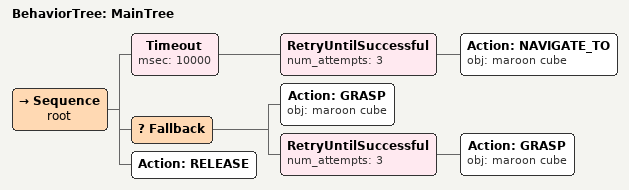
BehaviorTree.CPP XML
<root main_tree_to_execute="MainTree">
  <BehaviorTree ID="MainTree">
    <Sequence name="root">
      <!-- Timeout: Prevent getting stuck during navigation -->
      <Timeout msec="10000">
        <RetryUntilSuccessful num_attempts="3">
          <Action ID="NAVIGATE_TO" obj="maroon cube"/>
        </RetryUntilSuccessful>
      </Timeout>
      <!-- Fallback: Grasp with local recovery if initial attempt fails -->
      <Fallback>
        <Action ID="GRASP" obj="maroon cube"/>
        <!-- Retry: Try grasping up to 3 times if needed -->
        <RetryUntilSuccessful num_attempts="3">
          <Action ID="GRASP" obj="maroon cube"/>
        </RetryUntilSuccessful>
      </Fallback>
      <!-- Release: End manipulation -->
      <Action ID="RELEASE"/>
    </Sequence>
  </BehaviorTree>
</root>
